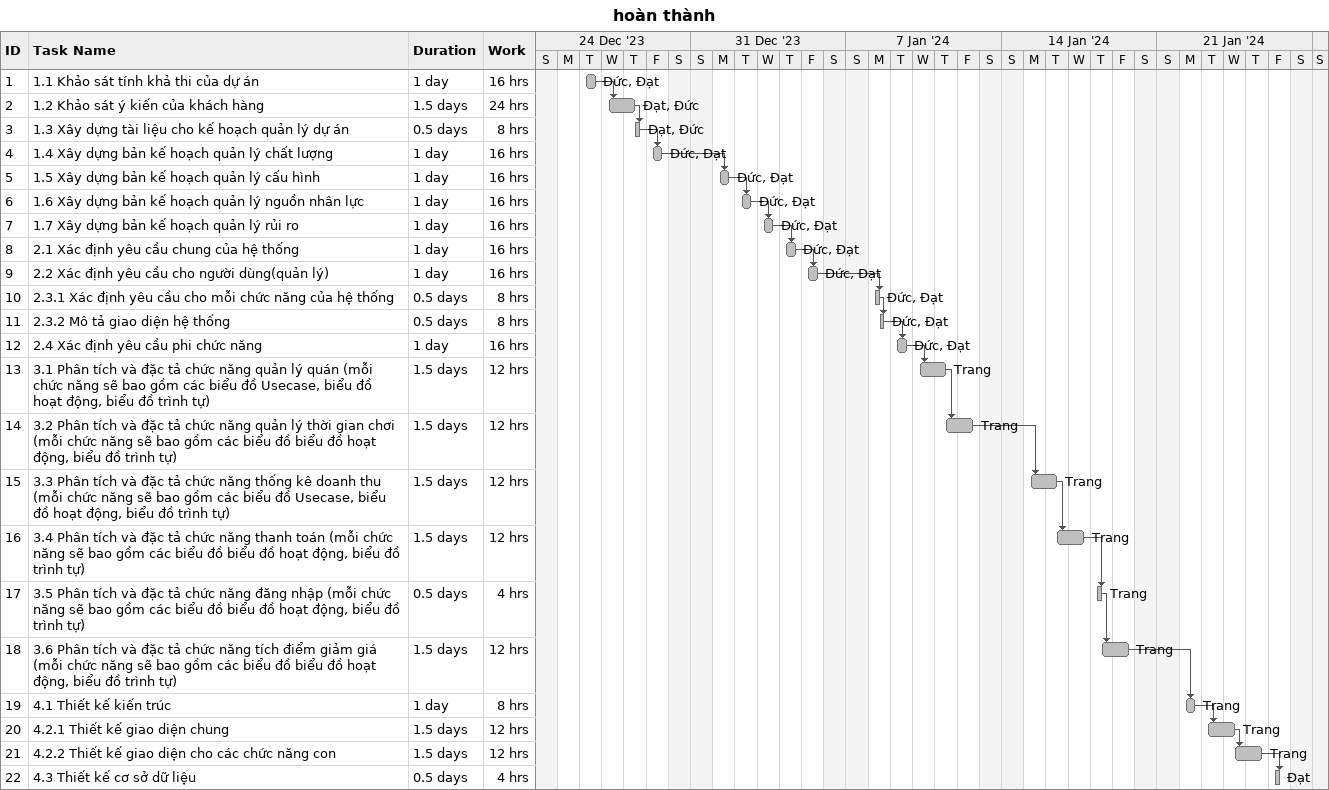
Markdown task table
hoàn thành

| ID | Task | Duration | Start | Finish | Predecessors | Resources | Work (h) |
|---|---|---|---|---|---|---|---|
| 1 | 1.1 Khảo sát tính khả thi của dự án | 1d | 2023-12-26 | 2023-12-26 |  | Đức, Đạt | 16 |
| 2 | 1.2 Khảo sát ý kiến của khách hàng | 1.5d | 2023-12-27 | 2023-12-28 | 1 | Đạt, Đức | 24 |
| 3 | 1.3 Xây dựng tài liệu cho kế hoạch quản lý dự án | 0.5d | 2023-12-28 | 2023-12-28 | 2 | Đạt, Đức | 8 |
| 4 | 1.4 Xây dựng bản kế hoạch quản lý chất lượng | 1d | 2023-12-29 | 2023-12-29 | 3 | Đức, Đạt | 16 |
| 5 | 1.5 Xây dựng bản kế hoạch quản lý cấu hình | 1d | 2024-01-01 | 2024-01-01 | 4 | Đức, Đạt | 16 |
| 6 | 1.6 Xây dựng bản kế hoạch quản lý nguồn nhân lực | 1d | 2024-01-02 | 2024-01-02 | 5 | Đức, Đạt | 16 |
| 7 | 1.7 Xây dựng bản kế hoạch quản lý rủi ro | 1d | 2024-01-03 | 2024-01-03 | 6 | Đức, Đạt | 16 |
| 8 | 2.1 Xác định yêu cầu chung của hệ thống | 1d | 2024-01-04 | 2024-01-04 | 7 | Đức, Đạt | 16 |
| 9 | 2.2 Xác định yêu cầu cho người dùng(quản lý) | 1d | 2024-01-05 | 2024-01-05 | 8 | Đức, Đạt | 16 |
| 10 | 2.3.1 Xác định yêu cầu cho mỗi chức năng của hệ thống | 0.5d | 2024-01-08 | 2024-01-08 | 9 | Đức, Đạt | 8 |
| 11 | 2.3.2 Mô tả giao diện hệ thống | 0.5d | 2024-01-08 | 2024-01-08 | 10 | Đức, Đạt | 8 |
| 12 | 2.4 Xác định yêu cầu phi chức năng | 1d | 2024-01-09 | 2024-01-09 | 11 | Đức, Đạt | 16 |
| 13 | 3.1 Phân tích và đặc tả chức năng quản lý quán (mỗi chức năng sẽ bao gồm các biểu đồ Usecase, biểu đồ hoạt động, biểu đồ trình tự) | 1.5d | 2024-01-10 | 2024-01-11 | 12 | Trang | 12 |
| 14 | 3.2 Phân tích và đặc tả chức năng quản lý thời gian chơi (mỗi chức năng sẽ bao gồm các biểu đồ biểu đồ hoạt động, biểu đồ trình tự) | 1.5d | 2024-01-11 | 2024-01-12 | 13 | Trang | 12 |
| 15 | 3.3 Phân tích và đặc tả chức năng thống kê doanh thu (mỗi chức năng sẽ bao gồm các biểu đồ Usecase, biểu đồ hoạt động, biểu đồ trình tự) | 1.5d | 2024-01-15 | 2024-01-16 | 14 | Trang | 12 |
| 16 | 3.4 Phân tích và đặc tả chức năng thanh toán (mỗi chức năng sẽ bao gồm các biểu đồ biểu đồ hoạt động, biểu đồ trình tự) | 1.5d | 2024-01-16 | 2024-01-17 | 15 | Trang | 12 |
| 17 | 3.5 Phân tích và đặc tả chức năng đăng nhập (mỗi chức năng sẽ bao gồm các biểu đồ biểu đồ hoạt động, biểu đồ trình tự) | 0.5d | 2024-01-18 | 2024-01-18 | 16 | Trang | 4 |
| 18 | 3.6 Phân tích và đặc tả chức năng tích điểm giảm giá (mỗi chức năng sẽ bao gồm các biểu đồ biểu đồ hoạt động, biểu đồ trình tự) | 1.5d | 2024-01-18 | 2024-01-19 | 17 | Trang | 12 |
| 19 | 4.1 Thiết kế kiến trúc | 1d | 2024-01-22 | 2024-01-22 | 18 | Trang | 8 |
| 20 | 4.2.1 Thiết kế giao diện chung | 1.5d | 2024-01-23 | 2024-01-24 | 19 | Trang | 12 |
| 21 | 4.2.2 Thiết kế giao diện cho các chức năng con | 1.5d | 2024-01-24 | 2024-01-25 | 20 | Trang | 12 |
| 22 | 4.3 Thiết kế cơ sở dữ liệu | 0.5d | 2024-01-26 | 2024-01-26 | 21 | Đạt | 4 |
